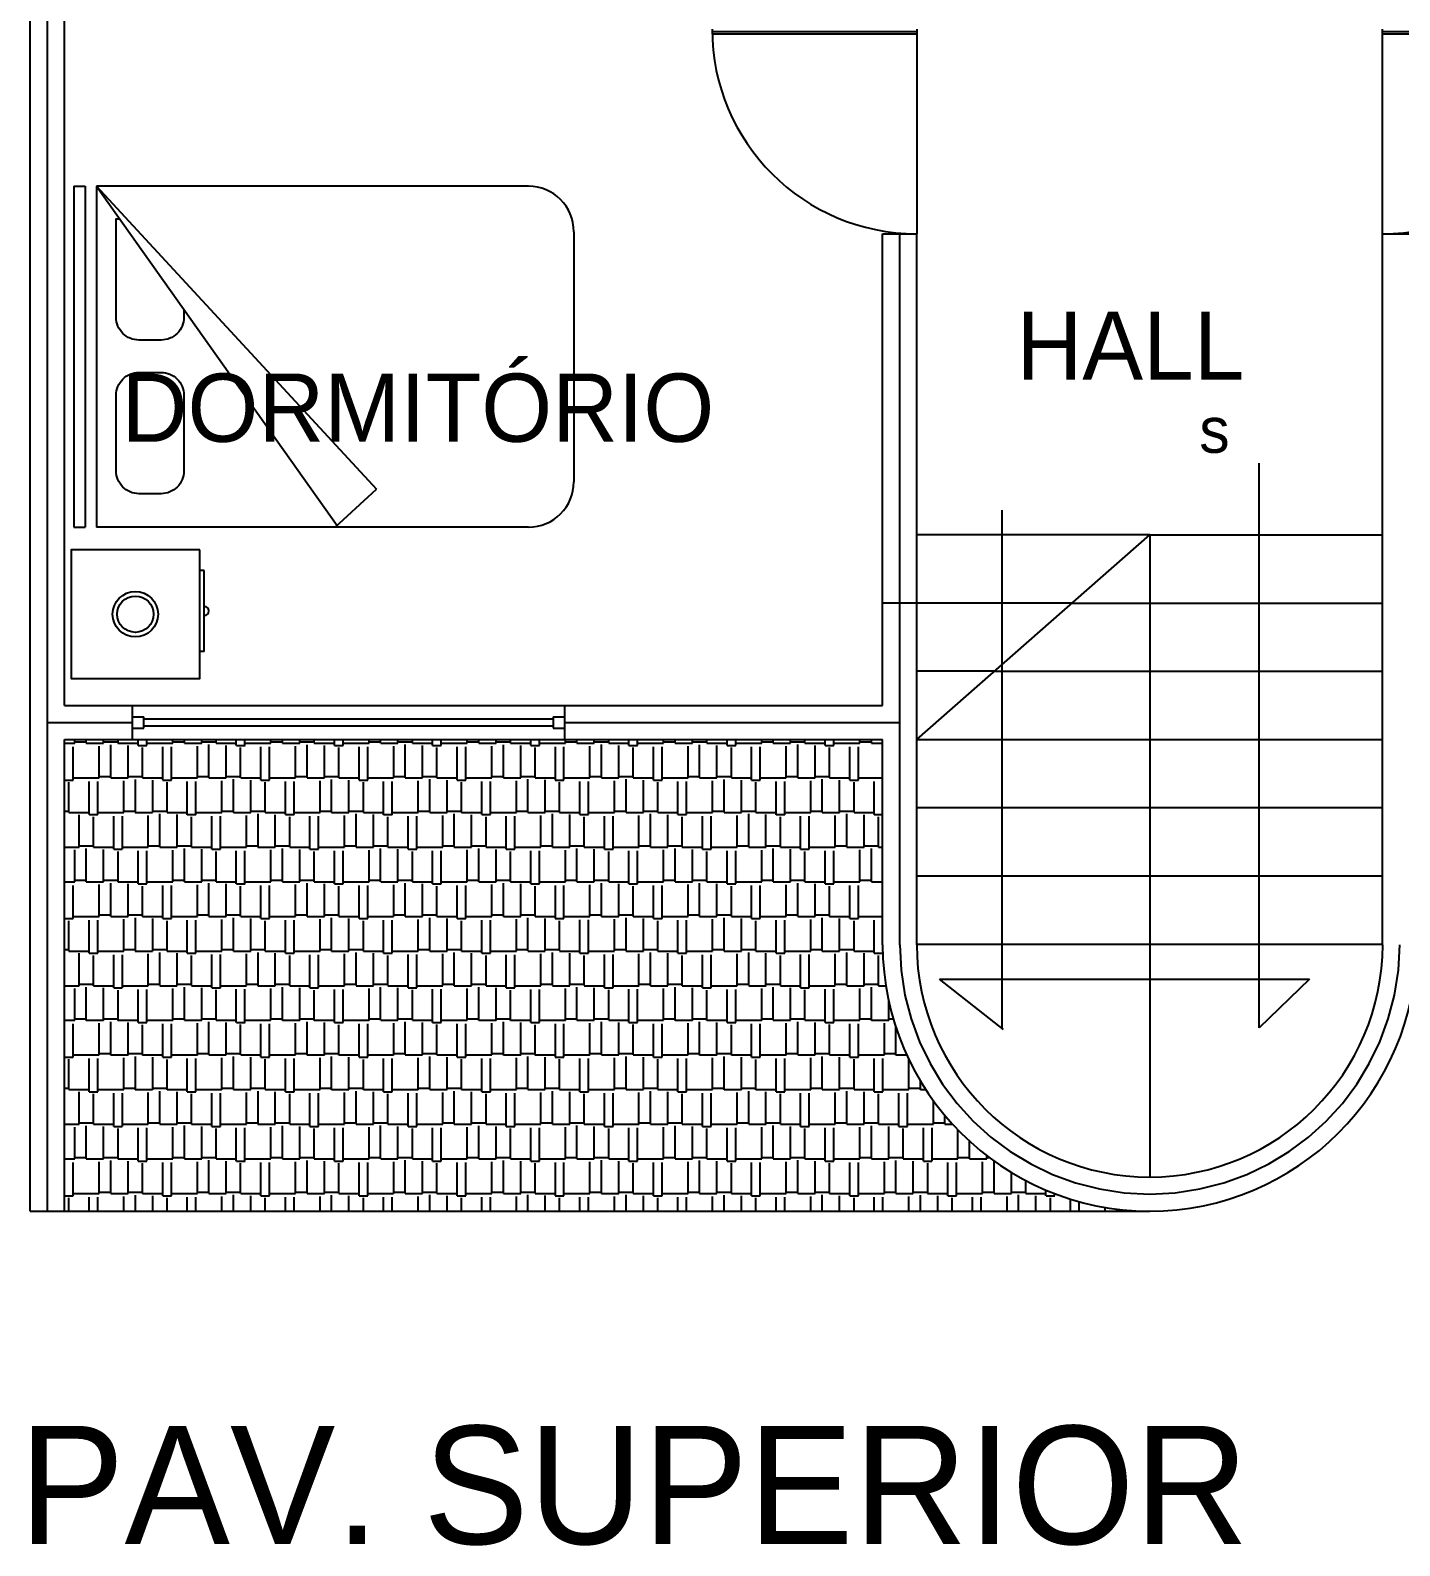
# Model space of a CAD drawing. Header units: millimetres. Extents: x 686.5 to 717.1, y 236.1 to 261.6.
# Drawn here: x 703.497 to 705.003, y 245.31 to 246.976 of the extents above; entities that cross this region are included whole.
import ezdxf

# ---------------------------------------------------------------- set-up
doc = ezdxf.new("R2010")
doc.units = ezdxf.units.MM
doc.linetypes.add('ACAD_ISO04W100', pattern=[30.5, 24, -3, 0.5, -3])
for name, color, linetype in [('EJE', 4, 'ACAD_ISO04W100'), ('ESCALERAS', 5, 'Continuous'), ('LETREROS', 31, 'Continuous'), ('MUE', 2, 'Continuous'), ('MURO1', 3, 'Continuous'), ('PROYECCIONES', 73, 'ACAD_ISO04W100'), ('PUERTAS', 191, 'Continuous'), ('TEJA', 242, 'Continuous'), ('VENTANAS', 111, 'Continuous')]:
    doc.layers.add(name, color=color, linetype=linetype)

# ---------------------------------------------------------------- blocks, each defined once
blk = doc.blocks.new('CAMA3')
at = {"layer": 'MUE', "color": 2}
for p, q in [((-0.87, 0.77), (1.03, 0.77)), ((-0.02, 0.77), (-0.2015, 0.6023)), ((1.03, -0.73), (-0.0288, 0.762)), ((1.03, -0.73), (1.03, 0.77)), ((1.08, -0.73), (1.08, 0.77)), ((1.13, 0.77), (1.08, 0.77)), ((1.13, -0.73), (1.13, 0.77)), ((1.03, -0.73), (-0.2015, 0.6023)), ((-1.07, -0.53), (-1.07, 0.57)), ((-0.87, -0.73), (1.03, -0.73)), ((1.13, -0.73), (1.08, -0.73))]:
    blk.add_line(p, q, dxfattribs=at)
blk.add_lwpolyline([(0.6458, 0.1896), (0.6458, 0.5227, -0.414214), (0.7458, 0.6227), (0.8436, 0.6227, -0.414214), (0.9436, 0.5227), (0.9436, 0.1896, -0.414214), (0.8436, 0.0896), (0.7458, 0.0896, -0.414214)], format="xyb", close=True, dxfattribs=at)
blk.add_lwpolyline([(0.6458, -0.1886), (0.6458, -0.1532, -0.414214), (0.7458, -0.0532), (0.8436, -0.0532, -0.414214), (0.9436, -0.1532), (0.9436, -0.5864), (0.928, -0.5864)], format="xyb", dxfattribs=at)
for centre, start, end in [((-0.87, 0.57), 90, 180), ((-0.87, -0.53), 180, 270)]:
    blk.add_arc(centre, 0.2, start, end, dxfattribs=at)
blk = doc.blocks.new('BURO')
at = {"layer": 'MUE', "color": 2}
for p, q in [((-0.1743, -0.3241), (-0.1743, -0.3041)), ((0.1825, -0.3241), (0.1825, -0.3041))]:
    blk.add_line(p, q, dxfattribs=at)
blk.add_lwpolyline([(0.2727, -0.3041), (0.2727, 0.2616), (-0.293, 0.2616), (-0.293, -0.3041)], close=True, dxfattribs=at)
blk.add_lwpolyline([(-0.1743, -0.3241), (0.1825, -0.3241)], dxfattribs=at)
for radius in [0.1, 0.08]:
    blk.add_circle((-0.0101, -0.0212), radius, dxfattribs=at)
blk.add_arc((0.0041, -0.3241), 0.02, 180, 0, dxfattribs=at)

msp = doc.modelspace()

# ---------------------------------------------------------------- hatches: boundary and pattern name
at = {"layer": 'TEJA'}
h = msp.add_hatch(dxfattribs=at)
h.set_pattern_fill('AR-RSHKE', color=256, scale=0.000125, style=0)
h.set_pattern_definition([(0, (657.73343, 210.14951), (0.0809625, 0.0381), [0.01905, -0.015875, 0.022225, -0.009525, 0.028575, -0.0127]), (0, (657.75248, 210.151097), (0.0809625, 0.0381), [0.015875, -0.060325, 0.0127, -0.01905]), (0, (657.79058, 210.147128), (0.0809625, 0.0381), [0.009525, -0.098425]), (90, (657.73343, 210.14951), (-0.0269875, 0.0381), [0.0365125, -0.1158875]), (90, (657.75248, 210.14951), (-0.0269875, 0.0381), [0.03571875, -0.11668125]), (90, (657.768356, 210.14951), (-0.0269875, 0.0381), [0.0333375, -0.1190625]), (90, (657.79058, 210.147128), (-0.0269875, 0.0381), [0.0365125, -0.1158875]), (90, (657.800106, 210.147128), (-0.0269875, 0.0381), [0.0365125, -0.1158875]), (90, (657.82868, 210.14951), (-0.0269875, 0.0381), [0.034925, -0.117475])])
h.paths.add_polyline_path([(704.728, 245.6775, -0.415051), (704.4342, 245.9721), (704.4342, 246.1963), (703.5342, 246.1963), (703.5342, 245.6775)])

# ---------------------------------------------------------------- linework, layer by layer
at = {"layer": 'EJE'}
for p, q in [((703.5155, 245.6775), (703.5155, 247.2463)), ((704.453, 245.9704), (704.453, 246.7525)), ((703.5155, 246.215), (703.6092, 246.215)), ((704.0842, 246.215), (704.453, 246.215))]:
    msp.add_line(p, q, dxfattribs=at)
msp.add_arc((704.728, 245.9713), 0.275, 180.175, 359.825, dxfattribs=at)
at = {"layer": 'ESCALERAS'}
for p, q in [((704.4717, 246.1963), (704.728, 246.4213)), ((704.728, 246.4213), (704.728, 245.715)), ((704.728, 246.4213), (704.9842, 246.4213)), ((704.6425, 246.3463), (704.9842, 246.3463)), ((704.5571, 246.2713), (704.9842, 246.2713)), ((704.4717, 246.1963), (704.9842, 246.1963)), ((704.4717, 246.1213), (704.9842, 246.1213)), ((704.4717, 246.0463), (704.9842, 246.0463)), ((704.4717, 245.9713), (704.9842, 245.9713))]:
    msp.add_line(p, q, dxfattribs=at)
at = {"layer": 'MUE'}
for p, q in [((704.8484, 245.8792), (704.8484, 246.5003)), ((704.5655, 246.4485), (704.5655, 245.8789)), ((704.5672, 245.8773), (704.4969, 245.9327)), ((704.4969, 245.9327), (704.9039, 245.9327)), ((704.9039, 245.9327), (704.8484, 245.8792))]:
    msp.add_line(p, q, dxfattribs=at)
at = {"layer": 'MURO1'}
for p, q in [((703.4967, 245.6775), (703.4967, 247.265)), ((703.5342, 246.2338), (703.5342, 247.2275)), ((704.4342, 246.2338), (704.4342, 246.7525)), ((704.4342, 246.7525), (704.4717, 246.7525)), ((704.4717, 245.9704), (704.4717, 246.7525)), ((704.9842, 245.9704), (704.9842, 246.7525)), ((704.9842, 246.7525), (705.0217, 246.7525)), ((704.4342, 246.2338), (704.4342, 246.4213)), ((703.5342, 246.2338), (704.4342, 246.2338)), ((703.6092, 246.1963), (703.6092, 246.2338)), ((704.0842, 246.2338), (704.0842, 246.1963)), ((703.5342, 246.1963), (704.4342, 246.1963)), ((703.5342, 245.6775), (703.5342, 246.1963)), ((704.4342, 245.9704), (704.4342, 246.1963)), ((703.4967, 245.6775), (703.5342, 245.6775))]:
    msp.add_line(p, q, dxfattribs=at)
for radius, start, end in [(0.2938, 180.1639, 359.8361), (0.2563, 180.1879, 359.8121)]:
    msp.add_arc((704.728, 245.9713), radius, start, end, dxfattribs=at)
at = {"layer": 'PROYECCIONES'}
for p, q in [((704.728, 246.4213), (704.4717, 246.4213)), ((704.6425, 246.3463), (704.4342, 246.3463)), ((704.5571, 246.2713), (704.4717, 246.2713))]:
    msp.add_line(p, q, dxfattribs=at)
at = {"layer": 'PUERTAS'}
for p, q in [((704.2467, 246.975), (704.4717, 246.975)), ((704.2468, 246.9725), (704.4717, 246.9725)), ((704.4717, 246.9775), (704.4717, 246.7525)), ((704.9842, 246.7525), (704.9842, 246.9775)), ((704.9842, 246.975), (705.2092, 246.975)), ((704.9842, 246.9725), (705.2092, 246.9725))]:
    msp.add_line(p, q, dxfattribs=at)
for centre, start, end in [((704.4717, 246.9775), 180, 270), ((704.9842, 246.9775), 270, 359.3634)]:
    msp.add_arc(centre, 0.225, start, end, dxfattribs=at)
at = {"layer": 'TEJA'}
msp.add_line((703.5342, 245.6775), (704.728, 245.6775), dxfattribs=at)
at = {"layer": 'VENTANAS'}
for p, q in [((703.6092, 246.2213), (703.6217, 246.2213)), ((703.6217, 246.2088), (703.6217, 246.2213)), ((703.6217, 246.2188), (704.0717, 246.2188)), ((704.0717, 246.2213), (704.0842, 246.2213)), ((704.0717, 246.2213), (704.0717, 246.2088)), ((703.6092, 246.2088), (703.6217, 246.2088)), ((703.6217, 246.2113), (704.0717, 246.2113)), ((704.0717, 246.2088), (704.0842, 246.2088))]:
    msp.add_line(p, q, dxfattribs=at)

# ---------------------------------------------------------------- block references
at = {"layer": 'TEJA', "xscale": 0.25, "yscale": 0.25, "zscale": 0.25}
for name, p, rotation in [('CAMA3', (703.8271, 246.6223), 180), ('BURO', (703.607, 246.3366), 90)]:
    msp.add_blockref(name, p, dxfattribs=dict(at, rotation=rotation))

# ---------------------------------------------------------------- texts
at = {"layer": 'LETREROS', "color": 1}
for s, p in [('HALL', (704.5814, 246.592)), ('DORMITÓRIO', (703.5972, 246.5237))]:
    msp.add_text(s, height=0.075, dxfattribs=at).set_placement(p)
at = {"layer": 'LETREROS', "color": 2}
msp.add_text('PAV. SUPERIOR', height=0.13, dxfattribs=at).set_placement((703.4844, 245.3113))
at = {"layer": 'LETREROS', "insert": (704.7825, 246.5616), "char_height": 0.05, "width": 0.169375, "attachment_point": 1}
msp.add_mtext('s', dxfattribs=at)

doc.saveas('drawing.dxf')
